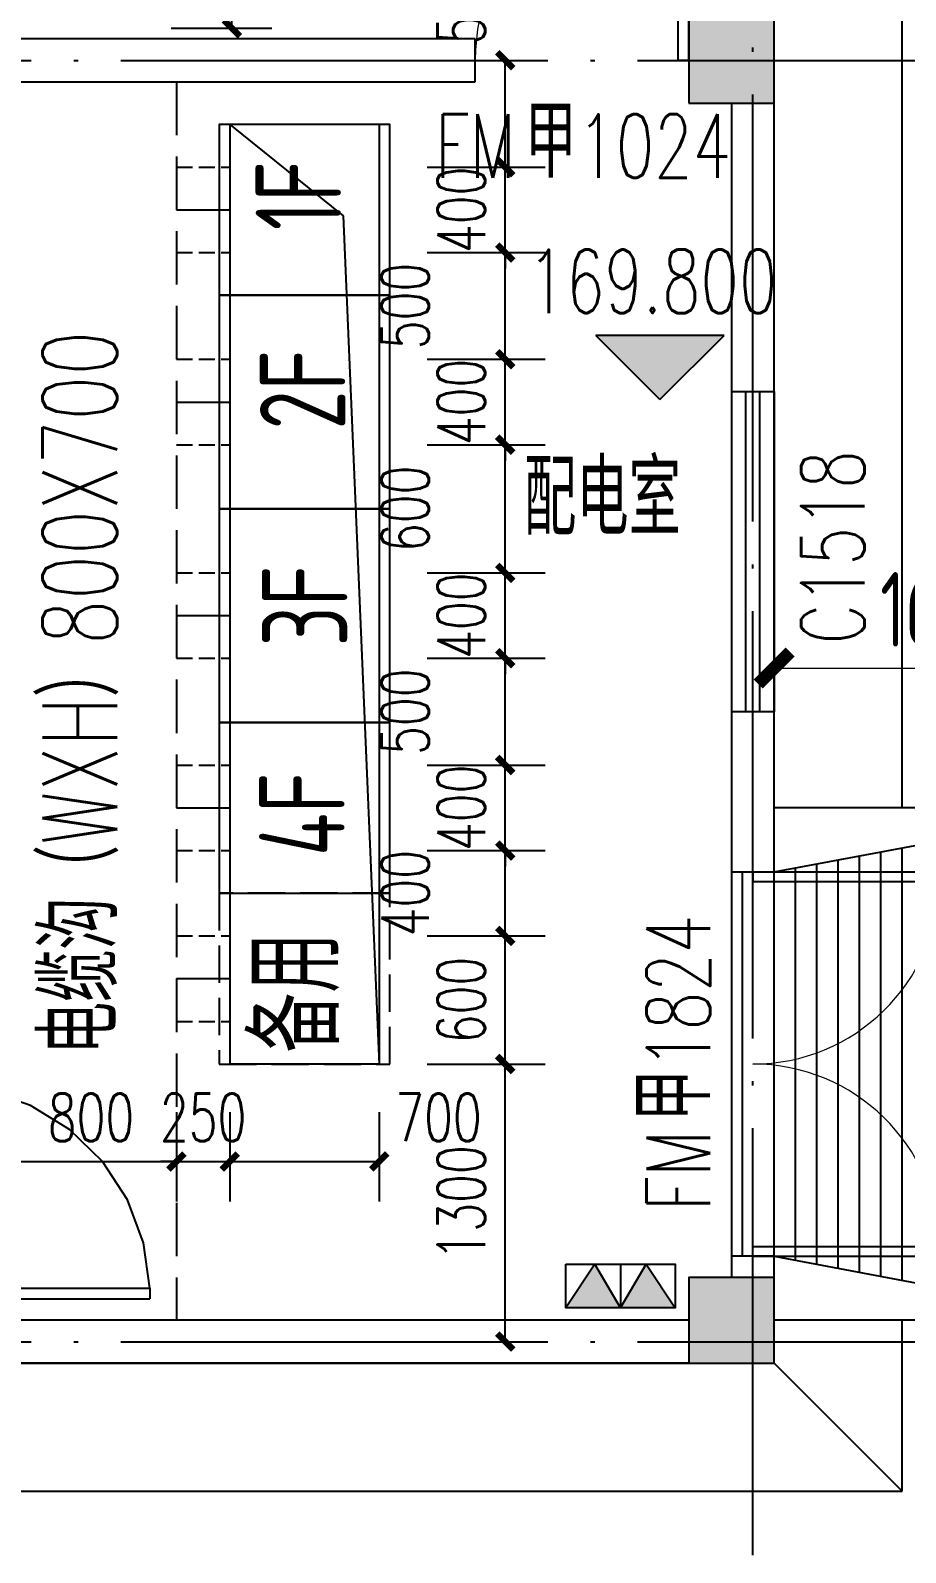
# Model space of a CAD drawing. Header units: millimetres. Extents: x 1742399 to 4898386, y 2481636 to 5226310.
# Drawn here: x 2092905 to 2097004, y 2661853 to 2668980 of the extents above; entities that cross this region are included whole.
import ezdxf

# ---------------------------------------------------------------- set-up
doc = ezdxf.new("R2010")
doc.units = ezdxf.units.MM
doc.header["$LTSCALE"] = 1000
for name, pattern in [('DASH', [0.35, 0.25, -0.1]), ('DASHED2', [0.375, 0.25, -0.125]), ('DOTE', [2.42, 2, -0.2, 0.02, -0.2])]:
    doc.linetypes.add(name, pattern=pattern)
for name, color, linetype in [('COLUMN', 4, 'Continuous'), ('DIM_ELEV', 3, 'Continuous'), ('DOOR_FIRE_TEXT', 7, 'Continuous'), ('DOTE', 1, 'DOTE'), ('GROUND', 2, 'Continuous'), ('PUB_DIM', 3, 'Continuous'), ('PUB_HATCH', 8, 'Continuous'), ('STAIR', 2, 'Continuous'), ('WALL', 4, 'Continuous'), ('WINDOW_TEXT', 7, 'Continuous'), ('WIRE-照明', 1, 'Continuous'), ('YHJ_剖面_梁板', 4, 'Continuous'), ('YHJ_尺寸_公标', 3, 'Continuous'), ('YHJ_平面_门窗', 3, 'Continuous'), ('图层2', 7, 'Continuous'), ('建筑条件', 2, 'Continuous'), ('电缆沟', 7, 'Continuous')]:
    doc.layers.add(name, color=color, linetype=linetype)
doc.styles.add('_TCH_DIM', font='SIMPLEX', dxfattribs={"bigfont": 'GBCBIG'})
doc.styles.add('_TCH_DIM_T3', font='SIMPLEX', dxfattribs={"width": 0.705882, "bigfont": 'GBCBIG'})
doc.styles.add('_TCH_WINDOW', font='SIMPLEX', dxfattribs={"bigfont": 'GBCBIG'})
doc.styles.add('IDQSTYLE', font='simplex.shx', dxfattribs={"width": 0.7, "bigfont": 'hzfs1.shx'})
doc.styles.add('TSSD_REIN_T3', font='tssdeng.shx', dxfattribs={"width": 0.7, "bigfont": 'hztxt.shx'})
doc.styles.add('tssdeng', font='tssdeng.shx', dxfattribs={"width": 0.7, "bigfont": 'hztxt.shx'})
doc.dimstyles.new('_TCH_ARCH&&100', dxfattribs={"dimtxt": 350, "dimasz": 150, "dimexe": 100, "dimexo": 200, "dimgap": 100, "dimtad": 1, "dimdec": 0, "dimzin": 0, "dimdsep": 46, "dimtxsty": 'TSSD_REIN_T3', "dimblk": 'ARCHTICK', "dimcen": 0.09, "dimclrt": 7, "dimazin": 2, "dimtfac": 1, "dimtdec": 0, "dimtix": 1, "dimtmove": 2, "dimatfit": 3, "dimfxl": 1, "dimfxlon": 1, "dimtolj": 1, "dimtzin": 0, "dimlwd": 18, "dimlwe": 18, "dimarcsym": 0})
doc.dimstyles.new('_TCH_ARCH&&75', dxfattribs={"dimtxt": 223.125, "dimasz": 75, "dimexe": 187.5, "dimexo": 225, "dimgap": 94.6875, "dimtad": 1, "dimdec": 0, "dimzin": 0, "dimdsep": 46, "dimtxsty": '_TCH_DIM_T3', "dimblk": 'ARCHTICK', "dimcen": 0.09, "dimclrt": 7, "dimazin": 2, "dimtfac": 1, "dimtdec": 0, "dimtix": 1, "dimtmove": 2, "dimatfit": 3, "dimfxl": 75, "dimtolj": 1, "dimtzin": 0, "dimarcsym": 0})
doc.dimstyles.new('_TCH_ARCH_MM_M&&75', dxfattribs={"dimtxt": 223.125, "dimasz": 75, "dimexe": 187.5, "dimexo": 225, "dimgap": 94.6875, "dimtad": 1, "dimdec": 0, "dimzin": 0, "dimdsep": 46, "dimtxsty": '_TCH_DIM_T3', "dimblk": 'ARCHTICK', "dimcen": 0.09, "dimclrt": 7, "dimazin": 2, "dimtfac": 1, "dimtdec": 0, "dimtix": 1, "dimtmove": 2, "dimatfit": 3, "dimfxl": 75, "dimtolj": 1, "dimtzin": 0, "dimarcsym": 0})

# ---------------------------------------------------------------- blocks, each defined once
blk = doc.blocks.new('_FZH')
blk.add_lwpolyline([(-0.5, -0.5), (0.5, -0.5), (0.5, 0.5), (-0.5, 0.5)], close=True)
at = {"layer": 'PUB_HATCH'}
blk.add_solid([(-0.5, -0.5), (0.5, -0.5), (-0.5, 0.5), (0.5, 0.5)], dxfattribs=at)
blk = doc.blocks.new('$DorLib2D$00000002')
for p, q in [((-0.5, 0), (-0.5, 0.4875)), ((-0.475, 0.4875), (-0.5, 0.4875)), ((-0.475, 0), (-0.475, 0.4875)), ((0.475, 0), (0.475, 0.4875)), ((0.475, 0.4875), (0.5, 0.4875)), ((0.5, 0), (0.5, 0.4875)), ((-0.5, 0), (-0.475, 0)), ((0.5, 0), (0.475, 0))]:
    blk.add_line(p, q)
at = {"lineweight": 13}
for centre, start, end in [((-0.4875, 0), 0, 88.5307), ((0.4875, 0), 91.4693, 180)]:
    blk.add_arc(centre, 0.4875, start, end, dxfattribs=at)
blk = doc.blocks.new('$WINLIB2D$00000001')
at = {"color": 0}
for points in [[(-0.5, 0.5), (-0.5, -0.5)], [(-0.5, 0.5), (0.5, 0.5)], [(0.5, -0.5), (0.5, 0.5)], [(0.5, 0.1667), (-0.5, 0.1667)], [(0.5, -0.1667), (-0.5, -0.1667)], [(-0.5, -0.5), (0.5, -0.5)]]:
    blk.add_lwpolyline(points, dxfattribs=at)
blk = doc.blocks.new('$DorLib2D$00000001')
for p, q in [((0.45, 0.975), (0.5, 0.975)), ((0.45, 0), (0.45, 0.975)), ((0.5, 0), (0.5, 0.975)), ((0.5, 0), (0.45, 0))]:
    blk.add_line(p, q)
at = {"lineweight": 13}
blk.add_arc((0.475, 0), 0.975, 91.46928, 180, dxfattribs=at)
blk = doc.blocks.new('$DorLib2D$00000148')
at = {"color": 0}
for points in [[(0.45, 0.9747), (0.2372, 0.9456), (0.0359, 0.8705), (-0.144, 0.7533), (-0.2939, 0.5995), (-0.4065, 0.4166), (-0.4763, 0.2135), (-0.5, 0)], [(0.45, 0.975), (0.5, 0.975)], [(0.45, 0), (0.45, 0.975)], [(0.5, 0), (0.5, 0.975)], [(0.5, 0), (0.45, 0)]]:
    blk.add_lwpolyline(points, dxfattribs=at)
at = {"color": 0, "linetype": 'DASHED2'}
for points in [[(-0.5, 0), (-0.4763, -0.2135), (-0.4065, -0.4166), (-0.2939, -0.5995), (-0.144, -0.7533), (0.0359, -0.8705), (0.2372, -0.9456), (0.45, -0.9747)], [(0.5, 0), (0.5, -0.975)], [(0.45, -0.975), (0.5, -0.975)]]:
    blk.add_lwpolyline(points, dxfattribs=at)
blk = doc.blocks.new('_ArchTick')
at = {"color": 0, "linetype": 'ByBlock', "const_width": 0.4}
blk.add_lwpolyline([(-0.5, -0.5), (0.5, 0.5)], dxfattribs=at)
blk = doc.blocks.new('*D425')
at = {"layer": 'Defpoints', "color": 0, "transparency": 16777216}
for p in [(2097988.5, 2665994.1), (2096388.5, 2665340), (2097988.5, 2665340)]:
    blk.add_point(p, dxfattribs=at)
at = {"layer": 'PUB_DIM', "color": 0, "lineweight": 18, "transparency": 16777216}
for p, q in [((2096388.5, 2665993.1), (2096388.5, 2666094.1)), ((2097988.5, 2665993.1), (2097988.5, 2666094.1)), ((2096388.5, 2665994.1), (2097988.5, 2665994.1))]:
    blk.add_line(p, q, dxfattribs=at)
at = {"layer": 'PUB_DIM', "color": 0, "lineweight": 18, "transparency": 16777216, "xscale": 150, "yscale": 150, "zscale": 150, "rotation": 180}
blk.add_blockref('_ArchTick', (2096388.5, 2665994.1), dxfattribs=at)
at = {"layer": 'PUB_DIM', "color": 0, "lineweight": 18, "transparency": 16777216, "xscale": 150, "yscale": 150, "zscale": 150}
blk.add_blockref('_ArchTick', (2097988.5, 2665994.1), dxfattribs=at)
at = {"layer": 'PUB_DIM', "color": 7, "transparency": 16777216, "insert": (2097188.5, 2666269.1), "char_height": 350, "attachment_point": 5, "style": 'TSSD_REIN_T3'}
blk.add_mtext('\\A1;1600', dxfattribs=at)
blk = doc.blocks.new('*D498')
at = {"layer": 'Defpoints', "color": 0, "transparency": 16777216}
for p in [(2093338.5, 2669990), (2093848.4, 2669990), (2093338.5, 2668990)]:
    blk.add_point(p, dxfattribs=at)
at = {"layer": 'PUB_DIM', "color": 0, "lineweight": -2, "transparency": 16777216}
for p, q in [((2093563.5, 2669990), (2094035.9, 2669990)), ((2093848.4, 2668990), (2093848.4, 2669990)), ((2093563.5, 2668990), (2094035.9, 2668990))]:
    blk.add_line(p, q, dxfattribs=at)
at = {"layer": 'PUB_DIM', "color": 0, "lineweight": -2, "transparency": 16777216, "xscale": 75, "yscale": 75, "zscale": 75}
for p, rotation in [((2093848.4, 2669990), 90), ((2093848.4, 2668990), 270)]:
    blk.add_blockref('_ArchTick', p, dxfattribs=dict(at, rotation=rotation))
at = {"layer": 'PUB_DIM', "color": 7, "transparency": 16777216, "insert": (2093642.2, 2669490), "char_height": 223.12, "attachment_point": 5, "rotation": 90, "style": '_TCH_DIM_T3'}
blk.add_mtext('\\A1;1000', dxfattribs=at)
blk = doc.blocks.new('*D723')
at = {"layer": 'Defpoints', "color": 0, "transparency": 16777216}
for p in [(2094538.5, 2664140), (2095128.7, 2664140), (2094538.5, 2662840)]:
    blk.add_point(p, dxfattribs=at)
at = {"layer": 'YHJ_尺寸_公标', "color": 0, "lineweight": -2, "transparency": 16777216}
for p, q in [((2094763.5, 2664140), (2095316.2, 2664140)), ((2095128.7, 2662840), (2095128.7, 2664140)), ((2094763.5, 2662840), (2095316.2, 2662840))]:
    blk.add_line(p, q, dxfattribs=at)
at = {"layer": 'YHJ_尺寸_公标', "color": 0, "lineweight": -2, "transparency": 16777216, "xscale": 75, "yscale": 75, "zscale": 75}
for p, rotation in [((2095128.7, 2664140), 90), ((2095128.7, 2662840), 270)]:
    blk.add_blockref('_ArchTick', p, dxfattribs=dict(at, rotation=rotation))
at = {"layer": 'YHJ_尺寸_公标', "color": 7, "transparency": 16777216, "insert": (2094922.4, 2663490), "char_height": 223.12, "attachment_point": 5, "rotation": 90, "style": '_TCH_DIM_T3'}
blk.add_mtext('\\A1;1300', dxfattribs=at)
blk = doc.blocks.new('*D724')
at = {"layer": 'Defpoints', "color": 0, "transparency": 16777216}
for p in [(2094538.5, 2664740), (2095128.7, 2664740), (2094538.5, 2664140)]:
    blk.add_point(p, dxfattribs=at)
at = {"layer": 'YHJ_尺寸_公标', "color": 0, "lineweight": -2, "transparency": 16777216}
for p, q in [((2094763.5, 2664740), (2095316.2, 2664740)), ((2095128.7, 2664140), (2095128.7, 2664740)), ((2094763.5, 2664140), (2095316.2, 2664140))]:
    blk.add_line(p, q, dxfattribs=at)
at = {"layer": 'YHJ_尺寸_公标', "color": 0, "lineweight": -2, "transparency": 16777216, "xscale": 75, "yscale": 75, "zscale": 75}
for p, rotation in [((2095128.7, 2664740), 90), ((2095128.7, 2664140), 270)]:
    blk.add_blockref('_ArchTick', p, dxfattribs=dict(at, rotation=rotation))
at = {"layer": 'YHJ_尺寸_公标', "color": 7, "transparency": 16777216, "insert": (2094922.4, 2664440), "char_height": 223.12, "attachment_point": 5, "rotation": 90, "style": '_TCH_DIM_T3'}
blk.add_mtext('\\A1;600', dxfattribs=at)
blk = doc.blocks.new('*D725')
at = {"layer": 'Defpoints', "color": 0, "transparency": 16777216}
for p in [(2094538.5, 2665140), (2095128.7, 2665140), (2094538.5, 2664740)]:
    blk.add_point(p, dxfattribs=at)
at = {"layer": 'YHJ_尺寸_公标', "color": 0, "lineweight": -2, "transparency": 16777216}
for p, q in [((2094763.5, 2665140), (2095316.2, 2665140)), ((2095128.7, 2664740), (2095128.7, 2665140)), ((2094763.5, 2664740), (2095316.2, 2664740))]:
    blk.add_line(p, q, dxfattribs=at)
at = {"layer": 'YHJ_尺寸_公标', "color": 0, "lineweight": -2, "transparency": 16777216, "xscale": 75, "yscale": 75, "zscale": 75}
for p, rotation in [((2095128.7, 2665140), 90), ((2095128.7, 2664740), 270)]:
    blk.add_blockref('_ArchTick', p, dxfattribs=dict(at, rotation=rotation))
at = {"layer": 'YHJ_尺寸_公标', "color": 7, "transparency": 16777216, "insert": (2094659.9, 2664940), "char_height": 223.12, "attachment_point": 5, "rotation": 90, "style": '_TCH_DIM_T3'}
blk.add_mtext('\\A1;400', dxfattribs=at)
blk = doc.blocks.new('*D726')
at = {"layer": 'Defpoints', "color": 0, "transparency": 16777216}
for p in [(2094538.5, 2665540), (2095128.7, 2665540), (2094538.5, 2665140)]:
    blk.add_point(p, dxfattribs=at)
at = {"layer": 'YHJ_尺寸_公标', "color": 0, "lineweight": -2, "transparency": 16777216}
for p, q in [((2095128.7, 2665540), (2095128.7, 2665615)), ((2094763.5, 2665540), (2095316.2, 2665540)), ((2095128.7, 2665140), (2095128.7, 2665540)), ((2094763.5, 2665140), (2095316.2, 2665140)), ((2095128.7, 2665140), (2095128.7, 2665065))]:
    blk.add_line(p, q, dxfattribs=at)
at = {"layer": 'YHJ_尺寸_公标', "color": 0, "lineweight": -2, "transparency": 16777216, "xscale": 75, "yscale": 75, "zscale": 75}
for p, rotation in [((2095128.7, 2665540), 270), ((2095128.7, 2665140), 90)]:
    blk.add_blockref('_ArchTick', p, dxfattribs=dict(at, rotation=rotation))
at = {"layer": 'YHJ_尺寸_公标', "color": 7, "transparency": 16777216, "insert": (2094922.4, 2665340), "char_height": 223.12, "attachment_point": 5, "rotation": 90, "style": '_TCH_DIM_T3'}
blk.add_mtext('\\A1;400', dxfattribs=at)
blk = doc.blocks.new('*D727')
at = {"layer": 'Defpoints', "color": 0, "transparency": 16777216}
for p in [(2094538.5, 2666040), (2095128.7, 2666040), (2094538.5, 2665540)]:
    blk.add_point(p, dxfattribs=at)
at = {"layer": 'YHJ_尺寸_公标', "color": 0, "lineweight": -2, "transparency": 16777216}
for p, q in [((2094763.5, 2666040), (2095316.2, 2666040)), ((2095128.7, 2665540), (2095128.7, 2666040)), ((2094763.5, 2665540), (2095316.2, 2665540))]:
    blk.add_line(p, q, dxfattribs=at)
at = {"layer": 'YHJ_尺寸_公标', "color": 0, "lineweight": -2, "transparency": 16777216, "xscale": 75, "yscale": 75, "zscale": 75}
for p, rotation in [((2095128.7, 2666040), 90), ((2095128.7, 2665540), 270)]:
    blk.add_blockref('_ArchTick', p, dxfattribs=dict(at, rotation=rotation))
at = {"layer": 'YHJ_尺寸_公标', "color": 7, "transparency": 16777216, "insert": (2094659.9, 2665790), "char_height": 223.12, "attachment_point": 5, "rotation": 90, "style": '_TCH_DIM_T3'}
blk.add_mtext('\\A1;500', dxfattribs=at)
blk = doc.blocks.new('*D728')
at = {"layer": 'Defpoints', "color": 0, "transparency": 16777216}
for p in [(2094538.5, 2666440), (2095128.7, 2666440), (2094538.5, 2666040)]:
    blk.add_point(p, dxfattribs=at)
at = {"layer": 'YHJ_尺寸_公标', "color": 0, "lineweight": -2, "transparency": 16777216}
for p, q in [((2095128.7, 2666440), (2095128.7, 2666515)), ((2094763.5, 2666440), (2095316.2, 2666440)), ((2095128.7, 2666040), (2095128.7, 2666440)), ((2094763.5, 2666040), (2095316.2, 2666040)), ((2095128.7, 2666040), (2095128.7, 2665965))]:
    blk.add_line(p, q, dxfattribs=at)
at = {"layer": 'YHJ_尺寸_公标', "color": 0, "lineweight": -2, "transparency": 16777216, "xscale": 75, "yscale": 75, "zscale": 75}
for p, rotation in [((2095128.7, 2666440), 270), ((2095128.7, 2666040), 90)]:
    blk.add_blockref('_ArchTick', p, dxfattribs=dict(at, rotation=rotation))
at = {"layer": 'YHJ_尺寸_公标', "color": 7, "transparency": 16777216, "insert": (2094922.4, 2666240), "char_height": 223.12, "attachment_point": 5, "rotation": 90, "style": '_TCH_DIM_T3'}
blk.add_mtext('\\A1;400', dxfattribs=at)
blk = doc.blocks.new('*D729')
at = {"layer": 'Defpoints', "color": 0, "transparency": 16777216}
for p in [(2094538.5, 2667040), (2095128.7, 2667040), (2094538.5, 2666440)]:
    blk.add_point(p, dxfattribs=at)
at = {"layer": 'YHJ_尺寸_公标', "color": 0, "lineweight": -2, "transparency": 16777216}
for p, q in [((2094763.5, 2667040), (2095316.2, 2667040)), ((2095128.7, 2666440), (2095128.7, 2667040)), ((2094763.5, 2666440), (2095316.2, 2666440))]:
    blk.add_line(p, q, dxfattribs=at)
at = {"layer": 'YHJ_尺寸_公标', "color": 0, "lineweight": -2, "transparency": 16777216, "xscale": 75, "yscale": 75, "zscale": 75}
for p, rotation in [((2095128.7, 2667040), 90), ((2095128.7, 2666440), 270)]:
    blk.add_blockref('_ArchTick', p, dxfattribs=dict(at, rotation=rotation))
at = {"layer": 'YHJ_尺寸_公标', "color": 7, "transparency": 16777216, "insert": (2094659.9, 2666740), "char_height": 223.12, "attachment_point": 5, "rotation": 90, "style": '_TCH_DIM_T3'}
blk.add_mtext('\\A1;600', dxfattribs=at)
blk = doc.blocks.new('*D730')
at = {"layer": 'Defpoints', "color": 0, "transparency": 16777216}
for p in [(2094538.5, 2667440), (2095128.7, 2667440), (2094538.5, 2667040)]:
    blk.add_point(p, dxfattribs=at)
at = {"layer": 'YHJ_尺寸_公标', "color": 0, "lineweight": -2, "transparency": 16777216}
for p, q in [((2095128.7, 2667440), (2095128.7, 2667515)), ((2094763.5, 2667440), (2095316.2, 2667440)), ((2095128.7, 2667040), (2095128.7, 2667440)), ((2094763.5, 2667040), (2095316.2, 2667040)), ((2095128.7, 2667040), (2095128.7, 2666965))]:
    blk.add_line(p, q, dxfattribs=at)
at = {"layer": 'YHJ_尺寸_公标', "color": 0, "lineweight": -2, "transparency": 16777216, "xscale": 75, "yscale": 75, "zscale": 75}
for p, rotation in [((2095128.7, 2667440), 270), ((2095128.7, 2667040), 90)]:
    blk.add_blockref('_ArchTick', p, dxfattribs=dict(at, rotation=rotation))
at = {"layer": 'YHJ_尺寸_公标', "color": 7, "transparency": 16777216, "insert": (2094922.4, 2667240), "char_height": 223.12, "attachment_point": 5, "rotation": 90, "style": '_TCH_DIM_T3'}
blk.add_mtext('\\A1;400', dxfattribs=at)
blk = doc.blocks.new('*D731')
at = {"layer": 'Defpoints', "color": 0, "transparency": 16777216}
for p in [(2094538.5, 2667940), (2095128.7, 2667940), (2094538.5, 2667440)]:
    blk.add_point(p, dxfattribs=at)
at = {"layer": 'YHJ_尺寸_公标', "color": 0, "lineweight": -2, "transparency": 16777216}
for p, q in [((2094763.5, 2667940), (2095316.2, 2667940)), ((2095128.7, 2667440), (2095128.7, 2667940)), ((2094763.5, 2667440), (2095316.2, 2667440))]:
    blk.add_line(p, q, dxfattribs=at)
at = {"layer": 'YHJ_尺寸_公标', "color": 0, "lineweight": -2, "transparency": 16777216, "xscale": 75, "yscale": 75, "zscale": 75}
for p, rotation in [((2095128.7, 2667940), 90), ((2095128.7, 2667440), 270)]:
    blk.add_blockref('_ArchTick', p, dxfattribs=dict(at, rotation=rotation))
at = {"layer": 'YHJ_尺寸_公标', "color": 7, "transparency": 16777216, "insert": (2094659.9, 2667690), "char_height": 223.12, "attachment_point": 5, "rotation": 90, "style": '_TCH_DIM_T3'}
blk.add_mtext('\\A1;500', dxfattribs=at)
blk = doc.blocks.new('*D732')
at = {"layer": 'Defpoints', "color": 0, "transparency": 16777216}
for p in [(2094538.5, 2668340), (2095128.7, 2668340), (2094538.5, 2667940)]:
    blk.add_point(p, dxfattribs=at)
at = {"layer": 'YHJ_尺寸_公标', "color": 0, "lineweight": -2, "transparency": 16777216}
for p, q in [((2095128.7, 2668340), (2095128.7, 2668415)), ((2094763.5, 2668340), (2095316.2, 2668340)), ((2095128.7, 2667940), (2095128.7, 2668340)), ((2094763.5, 2667940), (2095316.2, 2667940)), ((2095128.7, 2667940), (2095128.7, 2667865))]:
    blk.add_line(p, q, dxfattribs=at)
at = {"layer": 'YHJ_尺寸_公标', "color": 0, "lineweight": -2, "transparency": 16777216, "xscale": 75, "yscale": 75, "zscale": 75}
for p, rotation in [((2095128.7, 2668340), 270), ((2095128.7, 2667940), 90)]:
    blk.add_blockref('_ArchTick', p, dxfattribs=dict(at, rotation=rotation))
at = {"layer": 'YHJ_尺寸_公标', "color": 7, "transparency": 16777216, "insert": (2094922.4, 2668140), "char_height": 223.12, "attachment_point": 5, "rotation": 90, "style": '_TCH_DIM_T3'}
blk.add_mtext('\\A1;400', dxfattribs=at)
blk = doc.blocks.new('*D733')
at = {"layer": 'Defpoints', "color": 0, "transparency": 16777216}
for p in [(2094538.5, 2668840), (2095128.7, 2668840), (2094538.5, 2668340)]:
    blk.add_point(p, dxfattribs=at)
at = {"layer": 'YHJ_尺寸_公标', "color": 0, "lineweight": -2, "transparency": 16777216}
for p, q in [((2094763.5, 2668840), (2095316.2, 2668840)), ((2095128.7, 2668340), (2095128.7, 2668840)), ((2094763.5, 2668340), (2095316.2, 2668340))]:
    blk.add_line(p, q, dxfattribs=at)
at = {"layer": 'YHJ_尺寸_公标', "color": 0, "lineweight": -2, "transparency": 16777216, "xscale": 75, "yscale": 75, "zscale": 75}
for p, rotation in [((2095128.7, 2668840), 90), ((2095128.7, 2668340), 270)]:
    blk.add_blockref('_ArchTick', p, dxfattribs=dict(at, rotation=rotation))
at = {"layer": 'YHJ_尺寸_公标', "color": 7, "transparency": 16777216, "insert": (2094922.4, 2669117.5), "char_height": 223.12, "attachment_point": 5, "rotation": 90, "style": '_TCH_DIM_T3'}
blk.add_mtext('\\A1;500', dxfattribs=at)
blk = doc.blocks.new('*D734')
at = {"layer": 'Defpoints', "color": 0, "transparency": 16777216}
for p in [(2093838.5, 2664140), (2094538.5, 2664140), (2094538.5, 2663683.6)]:
    blk.add_point(p, dxfattribs=at)
at = {"layer": 'YHJ_尺寸_公标', "color": 0, "lineweight": -2, "transparency": 16777216}
for p, q in [((2093838.5, 2663915), (2093838.5, 2663496.1)), ((2094538.5, 2663915), (2094538.5, 2663496.1)), ((2093838.5, 2663683.6), (2094538.5, 2663683.6))]:
    blk.add_line(p, q, dxfattribs=at)
at = {"layer": 'YHJ_尺寸_公标', "color": 0, "lineweight": -2, "transparency": 16777216, "xscale": 75, "yscale": 75, "zscale": 75, "rotation": 180}
blk.add_blockref('_ArchTick', (2093838.5, 2663683.6), dxfattribs=at)
at = {"layer": 'YHJ_尺寸_公标', "color": 0, "lineweight": -2, "transparency": 16777216, "xscale": 75, "yscale": 75, "zscale": 75}
blk.add_blockref('_ArchTick', (2094538.5, 2663683.6), dxfattribs=at)
at = {"layer": 'YHJ_尺寸_公标', "color": 7, "transparency": 16777216, "insert": (2094816, 2663889.9), "char_height": 223.12, "attachment_point": 5, "style": '_TCH_DIM_T3'}
blk.add_mtext('\\A1;700', dxfattribs=at)
blk = doc.blocks.new('*D735')
at = {"layer": 'Defpoints', "color": 0, "transparency": 16777216}
for p in [(2093588.5, 2664140), (2093838.5, 2664140), (2093838.5, 2663683.6)]:
    blk.add_point(p, dxfattribs=at)
at = {"layer": 'YHJ_尺寸_公标', "color": 0, "lineweight": -2, "transparency": 16777216}
for p, q in [((2093588.5, 2663915), (2093588.5, 2663496.1)), ((2093838.5, 2663915), (2093838.5, 2663496.1)), ((2093588.5, 2663683.6), (2093513.5, 2663683.6)), ((2093588.5, 2663683.6), (2093838.5, 2663683.6)), ((2093838.5, 2663683.6), (2093913.5, 2663683.6))]:
    blk.add_line(p, q, dxfattribs=at)
at = {"layer": 'YHJ_尺寸_公标', "color": 0, "lineweight": -2, "transparency": 16777216, "xscale": 75, "yscale": 75, "zscale": 75}
blk.add_blockref('_ArchTick', (2093588.5, 2663683.6), dxfattribs=at)
at = {"layer": 'YHJ_尺寸_公标', "color": 0, "lineweight": -2, "transparency": 16777216, "xscale": 75, "yscale": 75, "zscale": 75, "rotation": 180}
blk.add_blockref('_ArchTick', (2093838.5, 2663683.6), dxfattribs=at)
at = {"layer": 'YHJ_尺寸_公标', "color": 7, "transparency": 16777216, "insert": (2093713.5, 2663889.9), "char_height": 223.12, "attachment_point": 5, "style": '_TCH_DIM_T3'}
blk.add_mtext('\\A1;250', dxfattribs=at)
blk = doc.blocks.new('*D736')
at = {"layer": 'Defpoints', "color": 0, "transparency": 16777216}
for p in [(2092788.5, 2664140), (2093588.5, 2664140), (2093588.5, 2663683.6)]:
    blk.add_point(p, dxfattribs=at)
at = {"layer": 'YHJ_尺寸_公标', "color": 0, "lineweight": -2, "transparency": 16777216}
for p, q in [((2092788.5, 2663915), (2092788.5, 2663496.1)), ((2093588.5, 2663915), (2093588.5, 2663496.1)), ((2092788.5, 2663683.6), (2093588.5, 2663683.6))]:
    blk.add_line(p, q, dxfattribs=at)
at = {"layer": 'YHJ_尺寸_公标', "color": 0, "lineweight": -2, "transparency": 16777216, "xscale": 75, "yscale": 75, "zscale": 75, "rotation": 180}
blk.add_blockref('_ArchTick', (2092788.5, 2663683.6), dxfattribs=at)
at = {"layer": 'YHJ_尺寸_公标', "color": 0, "lineweight": -2, "transparency": 16777216, "xscale": 75, "yscale": 75, "zscale": 75}
blk.add_blockref('_ArchTick', (2093588.5, 2663683.6), dxfattribs=at)
at = {"layer": 'YHJ_尺寸_公标', "color": 7, "transparency": 16777216, "insert": (2093188.5, 2663889.9), "char_height": 223.12, "attachment_point": 5, "style": '_TCH_DIM_T3'}
blk.add_mtext('\\A1;800', dxfattribs=at)

msp = doc.modelspace()

# ---------------------------------------------------------------- hatches: boundary and pattern name
at = {"layer": 'DIM_ELEV'}
msp.add_hatch(color=256, dxfattribs=at).paths.add_polyline_path([(2095853.6, 2667251.6), (2096153.6, 2667551.6), (2095553.6, 2667551.6)])
at = {"layer": '图层2', "linetype": 'Continuous', "transparency": 33554572}
h = msp.add_hatch(color=251, dxfattribs=at)
h.dxf.hatch_style = 1
h.paths.add_polyline_path([(2095547.7, 2663203.1), (2095668.3, 2662999), (2095412.3, 2662999)])
h = msp.add_hatch(color=251, dxfattribs=at)
h.dxf.hatch_style = 1
h.paths.add_polyline_path([(2095788.8, 2663203.1), (2095668.3, 2662999), (2095924.3, 2662999)])

# ---------------------------------------------------------------- linework, layer by layer
at = {"layer": 'DIM_ELEV'}
for p, q in [((2095853.6, 2667251.6), (2095553.6, 2667551.6)), ((2096153.6, 2667551.6), (2095553.6, 2667551.6)), ((2095853.6, 2667251.6), (2096153.6, 2667551.6))]:
    msp.add_line(p, q, dxfattribs=at)
at = {"layer": 'DOTE'}
for p, q in [((2096288.5, 2661840), (2096288.5, 2681540)), ((2088488.5, 2668840), (2097288.5, 2668840)), ((2093588.5, 2668140), (2093838.5, 2668140)), ((2093588.5, 2667240), (2093838.5, 2667240)), ((2093588.5, 2666240), (2093838.5, 2666240)), ((2093588.5, 2665340), (2093838.5, 2665340)), ((2093588.5, 2664540), (2093838.5, 2664540)), ((2088488.5, 2662840), (2097288.5, 2662840))]:
    msp.add_line(p, q, dxfattribs=at)
at = {"layer": 'GROUND'}
for p, q in [((2096988.5, 2665340), (2096988.5, 2678040)), ((2096388.5, 2665340), (2096388.5, 2668640)), ((2096988.5, 2662140), (2096988.5, 2662940)), ((2091388.5, 2662740), (2095988.5, 2662740)), ((2096388.5, 2662740), (2096988.5, 2662140)), ((2091388.5, 2662140), (2096988.5, 2662140))]:
    msp.add_line(p, q, dxfattribs=at)
at = {"layer": 'STAIR'}
for p, q in [((2097988.5, 2665340), (2096388.5, 2665340)), ((2096388.5, 2663140), (2096388.5, 2665340)), ((2096388.5, 2665040), (2097988.5, 2665340)), ((2096788.5, 2663165), (2096788.5, 2665115)), ((2096888.5, 2663146.3), (2096888.5, 2665133.8)), ((2096988.5, 2663127.5), (2096988.5, 2665152.5)), ((2096488.5, 2663221.3), (2096488.5, 2665058.8)), ((2096588.5, 2663202.5), (2096588.5, 2665077.5)), ((2096688.5, 2663183.8), (2096688.5, 2665096.3)), ((2096388.5, 2663240), (2097988.5, 2662940)), ((2097988.5, 2662940), (2096388.5, 2662940))]:
    msp.add_line(p, q, dxfattribs=at)
at = {"layer": 'WALL'}
for p, q in [((2094988.5, 2668940), (2092488.5, 2668940)), ((2094988.5, 2668740), (2094988.5, 2668940)), ((2092588.5, 2668740), (2094988.5, 2668740)), ((2096188.5, 2668640), (2096188.5, 2667290)), ((2096388.5, 2667290), (2096388.5, 2668640)), ((2096188.5, 2667290), (2096388.5, 2667290)), ((2096188.5, 2665790), (2096188.5, 2665040)), ((2096388.5, 2665790), (2096188.5, 2665790)), ((2096388.5, 2665040), (2096388.5, 2665790)), ((2096188.5, 2665040), (2096388.5, 2665040)), ((2096388.5, 2663240), (2096188.5, 2663240)), ((2096188.5, 2663240), (2096188.5, 2663140)), ((2096388.5, 2663140), (2096388.5, 2663240)), ((2095988.5, 2662940), (2092588.5, 2662940)), ((2095988.5, 2662740), (2092488.5, 2662740))]:
    msp.add_line(p, q, dxfattribs=at)
at = {"layer": 'WIRE-照明', "color": 8}
for points in [[(2093788.5, 2667740), (2094588.5, 2667740), (2094588.5, 2668540), (2093788.5, 2668540)], [(2093788.5, 2666740), (2094588.5, 2666740), (2094588.5, 2667740), (2093788.5, 2667740)], [(2093788.5, 2665740), (2094588.5, 2665740), (2094588.5, 2666740), (2093788.5, 2666740)], [(2093788.5, 2664940), (2094588.5, 2664940), (2094588.5, 2665740), (2093788.5, 2665740)]]:
    msp.add_lwpolyline(points, close=True, dxfattribs=at)
at = {"layer": 'WIRE-照明', "color": 8, "linetype": 'DASH', "ltscale": 0.7}
msp.add_lwpolyline([(2093788.5, 2664140), (2094588.5, 2664140), (2094588.5, 2664940), (2093788.5, 2664940)], close=True, dxfattribs=at)
at = {"layer": 'YHJ_剖面_梁板'}
for points in [[(2096188.5, 2665040), (2096188.5, 2663240)], [(2096238.5, 2665040), (2096238.5, 2663240)]]:
    msp.add_lwpolyline(points, dxfattribs=at)
at = {"layer": '图层2', "linetype": 'Continuous'}
for p, q in [((2095547.7, 2663203.1), (2095412.3, 2662999)), ((2095668.3, 2662999), (2095547.7, 2663203.1)), ((2095668.3, 2663203.1), (2095668.3, 2662999)), ((2095668.3, 2662999), (2095788.8, 2663203.1)), ((2095788.8, 2663203.1), (2095924.3, 2662999))]:
    msp.add_line(p, q, dxfattribs=at)
msp.add_lwpolyline([(2095412.3, 2663203.1), (2095924.3, 2663203.1), (2095924.3, 2662999), (2095412.3, 2662999)], close=True, dxfattribs=at)
at = {"layer": '建筑条件', "color": 2, "linetype": 'Continuous'}
for p, q in [((2093838.5, 2668540), (2093838.5, 2664140)), ((2094538.5, 2668540), (2093838.5, 2668540)), ((2093838.5, 2668540), (2094369.3, 2668112.3)), ((2094538.5, 2668540), (2094538.5, 2664140)), ((2094369.3, 2668112.3), (2094538.5, 2664140)), ((2094538.5, 2664140), (2093838.5, 2664140))]:
    msp.add_line(p, q, dxfattribs=at)
at = {"layer": '建筑条件', "color": 2, "linetype": 'DASH', "ltscale": 0.3}
for p, q in [((2093588.5, 2668340), (2093838.5, 2668340)), ((2093588.5, 2667940), (2093838.5, 2667940)), ((2093588.5, 2667440), (2093838.5, 2667440)), ((2093588.5, 2667040), (2093838.5, 2667040)), ((2093588.5, 2666440), (2093838.5, 2666440)), ((2093588.5, 2666040), (2093838.5, 2666040)), ((2093588.5, 2665540), (2093838.5, 2665540)), ((2093588.5, 2665140), (2093838.5, 2665140)), ((2093588.5, 2664740), (2093838.5, 2664740)), ((2093588.5, 2664340), (2093838.5, 2664340))]:
    msp.add_line(p, q, dxfattribs=at)
at = {"layer": '电缆沟', "color": 2, "linetype": 'DASH'}
msp.add_line((2093588.5, 2668740), (2093588.5, 2662940), dxfattribs=at)

# ---------------------------------------------------------------- block references
at = {"layer": 'COLUMN', "xscale": 400, "yscale": 400, "zscale": 400}
for p in [(2096188.5, 2668840), (2096188.5, 2662940)]:
    msp.add_blockref('_FZH', p, dxfattribs=at)
at = {"layer": 'YHJ_平面_门窗', "xscale": 1000, "yscale": 1000, "zscale": 1000}
msp.add_blockref('$DorLib2D$00000001', (2095488.5, 2668840), dxfattribs=at)
at = {"layer": 'YHJ_平面_门窗'}
ref = msp.add_blockref('$WINLIB2D$00000001', (2096288.5, 2666540), dxfattribs=dict(at, xscale=1500, yscale=-200, zscale=1500, rotation=270))
ref.add_attrib('A', 'C1518', (2096812.2, 2666105), dxfattribs={"layer": 'WINDOW_TEXT', "height": 297.5, "rotation": 90, "style": '_TCH_WINDOW', "width": 0.705882})
at = {"layer": 'YHJ_平面_门窗', "xscale": 1800, "yscale": 1800, "zscale": 1800, "rotation": 270}
msp.add_blockref('$DorLib2D$00000002', (2096288.5, 2664140), dxfattribs=at)
at = {"layer": 'YHJ_平面_门窗', "ltscale": 100, "xscale": -1000, "yscale": -1000, "zscale": -1000, "rotation": 90}
msp.add_blockref('$DorLib2D$00000148', (2092488.5, 2663540), dxfattribs=at)

# ---------------------------------------------------------------- texts
at = {"layer": 'DIM_ELEV', "color": 7, "style": '_TCH_DIM', "width": 0.705882}
msp.add_text('169.800', height=297.5, dxfattribs=at).set_placement((2095233.6, 2667656.6))
at = {"layer": 'DOOR_FIRE_TEXT', "style": '_TCH_WINDOW'}
msp.add_text('甲', height=337.6, dxfattribs=at).set_placement((2095220.6, 2668290))
at = {"layer": 'DOOR_FIRE_TEXT', "style": '_TCH_WINDOW', "width": 0.705882}
for s, p in [('FM', (2094800.6, 2668290)), ('1024', (2095466.3, 2668290))]:
    msp.add_text(s, height=297.5, dxfattribs=at).set_placement(p)
for s, p in [('1824', (2096088.5, 2664117.9)), ('FM', (2096088.5, 2663452.1))]:
    msp.add_text(s, height=297.5, rotation=90, dxfattribs=at).set_placement(p)
at = {"layer": 'DOOR_FIRE_TEXT', "style": '_TCH_WINDOW'}
msp.add_text('甲', height=337.6, rotation=90, dxfattribs=at).set_placement((2096088.5, 2663872.1))
at = {"layer": '电缆沟', "color": 8, "linetype": 'DASH', "ltscale": 1.5, "style": 'tssdeng', "width": 0.7}
for s, p in [('1F', (2094359.9, 2668044.5)), ('2F', (2094380, 2667111.4)), ('3F', (2094389.9, 2666096.2)), ('4F', (2094376.6, 2665114.4)), ('备用', (2094349.6, 2664194.4))]:
    msp.add_text(s, height=400, rotation=89.99999, dxfattribs=at).set_placement(p)
at = {"layer": '电缆沟', "color": 2, "linetype": 'DASH', "ltscale": 1.5, "style": 'IDQSTYLE', "width": 0.7}
msp.add_text('电缆沟（WXH）800X700', height=350, rotation=90, dxfattribs=at).set_placement((2093310.3, 2664185.7))
at = {"layer": '电缆沟', "ltscale": 1.5, "style": 'tssdeng', "width": 0.7}
msp.add_text('配电室', height=350, dxfattribs=at).set_placement((2095216.6, 2666616.7))

# ---------------------------------------------------------------- dimensions: what is measured, and where the dimension line sits
at = {"layer": 'PUB_DIM'}
for p1, p2, distance, dimstyle, picture, middle in [((2093338.5, 2668990), (2093338.5, 2669990), -510, '_TCH_ARCH&&75', '*D498', (2093642.2, 2669490)), ((2096388.5, 2665340), (2097988.5, 2665340), 654.1, '_TCH_ARCH&&100', '*D425', (2097188.5, 2666269.1))]:
    dim = msp.add_aligned_dim(p1=p1, p2=p2, distance=distance, dimstyle=dimstyle, dxfattribs=at)
    dim.commit()
    dim.dimension.update_dxf_attribs({"geometry": picture, "text_midpoint": middle})
at = {"layer": 'YHJ_尺寸_公标'}
for base, p1, p2, angle, picture, middle in [((2095128.7, 2668840), (2094538.5, 2668340), (2094538.5, 2668840), 90, '*D733', (2094922.4, 2669117.5)), ((2095128.7, 2667940), (2094538.5, 2667440), (2094538.5, 2667940), 90, '*D731', (2094659.9, 2667690)), ((2095128.7, 2667040), (2094538.5, 2666440), (2094538.5, 2667040), 90, '*D729', (2094659.9, 2666740)), ((2095128.7, 2666040), (2094538.5, 2665540), (2094538.5, 2666040), 90, '*D727', (2094659.9, 2665790)), ((2095128.7, 2665140), (2094538.5, 2664740), (2094538.5, 2665140), 90, '*D725', (2094659.9, 2664940)), ((2094538.5, 2663683.6), (2093838.5, 2664140), (2094538.5, 2664140), 0, '*D734', (2094816, 2663889.9))]:
    dim = msp.add_linear_dim(base=base, p1=p1, p2=p2, angle=angle, dimstyle='_TCH_ARCH_MM_M&&75', dxfattribs=at)
    dim.commit()
    dim.dimension.update_dxf_attribs({"geometry": picture, "text_midpoint": middle, "dimtype": 161})
for p1, p2, distance, picture, middle in [((2094538.5, 2667940), (2094538.5, 2668340), -590.2, '*D732', (2094922.4, 2668140)), ((2094538.5, 2667040), (2094538.5, 2667440), -590.2, '*D730', (2094922.4, 2667240)), ((2094538.5, 2666040), (2094538.5, 2666440), -590.2, '*D728', (2094922.4, 2666240)), ((2094538.5, 2665140), (2094538.5, 2665540), -590.2, '*D726', (2094922.4, 2665340)), ((2094538.5, 2664140), (2094538.5, 2664740), -590.2, '*D724', (2094922.4, 2664440)), ((2092788.5, 2664140), (2093588.5, 2664140), -456.4, '*D736', (2093188.5, 2663889.9)), ((2093588.5, 2664140), (2093838.5, 2664140), -456.4, '*D735', (2093713.5, 2663889.9)), ((2094538.5, 2662840), (2094538.5, 2664140), -590.2, '*D723', (2094922.4, 2663490))]:
    dim = msp.add_aligned_dim(p1=p1, p2=p2, distance=distance, dimstyle='_TCH_ARCH_MM_M&&75', dxfattribs=at)
    dim.commit()
    dim.dimension.update_dxf_attribs({"geometry": picture, "text_midpoint": middle})

doc.saveas('drawing.dxf')
